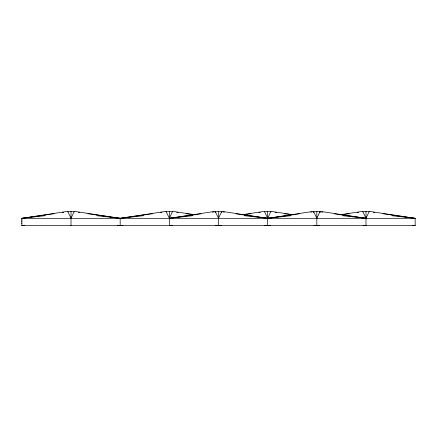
<?xml version="1.0" encoding="UTF-8"?>
<svg xmlns="http://www.w3.org/2000/svg" width="437" height="437" viewBox="0 0 437 437"><rect width="100%" height="100%" fill="white"/><g stroke="black" fill="none" stroke-linecap="round" stroke-linejoin="round"><path stroke-width="0.66" d="M21.85 223.826L21.85 223.367M21.85 221.991L21.85 221.526M21.85 220.15L21.85 219.691M192.69 215.698L169.338 218.314L172.61 211.339L195.558 214.829M221.193 225.279L218.5 225.661L218.5 218.314L221.772 211.339L267.663 218.314L291.015 215.698M319.518 225.279L316.825 225.661L316.825 218.314L320.097 211.339L365.988 218.314L369.26 211.339L415.15 218.314L415.15 225.661L21.85 225.661L21.85 218.314L67.74 211.339L71.013 218.314L74.285 211.339L120.175 218.314L143.527 215.698M24.548 225.252L21.85 225.661L24.543 225.279M96.823 215.698L120.175 218.314L166.065 211.339L169.338 218.314L200.993 213.824M117.482 225.279L120.175 225.661L122.873 225.252M169.338 218.314L215.228 211.339L218.5 218.314M165.973 211.819L169.338 211.339L169.338 225.661L172.036 225.252M241.442 214.829L264.39 211.339L267.663 218.314L299.318 213.824M215.807 225.279L218.5 225.661L221.198 225.252M316.825 218.314L313.553 211.339L267.663 218.314L244.31 215.698M264.969 225.279L267.663 225.661L270.361 225.252M339.767 214.829L362.715 211.339L365.988 218.314L342.635 215.698M314.132 225.279L316.825 225.661L319.523 225.252M382.823 213.726L415.15 218.314L21.85 218.314L54.177 213.726M62.256 212.579L63.605 212.387M67.648 211.819L71.013 211.339L74.377 211.819M87.848 213.726L120.175 218.314L152.502 213.726M160.581 212.579L161.93 212.387M212.437 212.196L213.786 212.011M215.135 211.819L218.5 211.339L221.865 211.819M117.477 225.252L120.175 225.661L122.868 225.279M243.42 214.78L250.827 213.726M258.906 212.579L260.255 212.387M264.298 211.819L267.663 211.339L271.027 211.819M169.338 225.661L172.031 225.279M310.762 212.196L312.111 212.011M313.46 211.819L316.825 211.339L320.19 211.819M341.745 214.78L349.152 213.726M357.231 212.579L358.58 212.387M362.623 211.819L365.988 211.339L369.352 211.819M264.964 225.252L267.663 225.661L270.356 225.279M21.85 218.314L45.202 215.698M391.798 215.698L415.15 218.314M373.395 212.387L374.744 212.579M321.539 212.011L322.888 212.196M334.332 213.824L365.988 218.314M412.457 225.279L415.15 225.661L412.452 225.252M275.07 212.387L276.419 212.579M284.498 213.726L291.905 214.78M363.294 225.279L365.988 225.661L365.988 211.339M223.214 212.011L224.563 212.196M236.007 213.824L267.663 218.314L270.935 211.339L293.882 214.829M169.338 211.339L172.702 211.819M176.745 212.387L178.094 212.579M186.173 213.726L193.58 214.78M78.42 212.387L79.769 212.579M363.289 225.252L365.988 225.661M314.127 225.252L316.825 225.661M215.802 225.252L218.5 225.661M320.097 211.339L320.097 212.677M316.825 211.339L316.825 218.019M313.553 211.339L313.553 212.677M267.663 211.339L267.663 225.661M221.772 211.339L221.772 212.677M218.5 211.339L218.5 218.019M215.228 211.339L215.228 212.677M120.175 218.314L120.175 225.661M71.013 211.339L71.013 225.661"/></g></svg>
